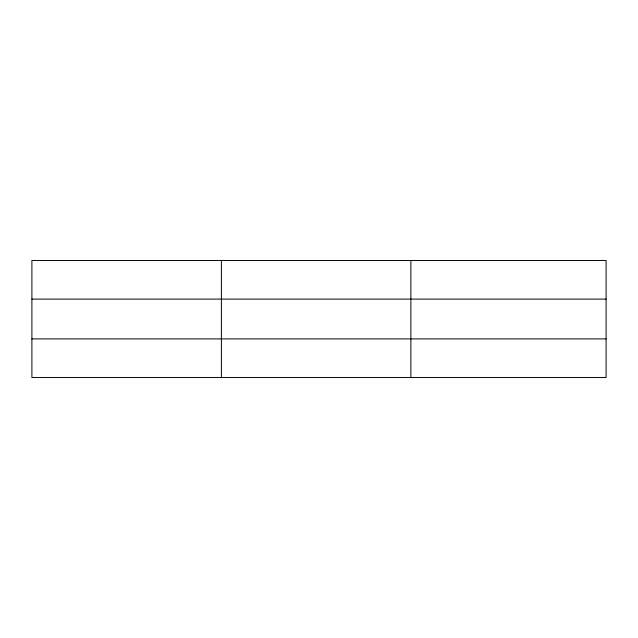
<?xml version="1.0" encoding="UTF-8"?>
<svg xmlns="http://www.w3.org/2000/svg" width="638" height="638" viewBox="0 0 638 638"><rect width="100%" height="100%" fill="white"/><g stroke="black" fill="none" stroke-linecap="round" stroke-linejoin="round"><path stroke-width="0.96" d="M221.386 377.529L221.386 260.471M410.872 377.529L410.872 260.471M606.1 338.898L606.1 377.529L31.9 377.529L31.9 260.471L606.1 260.471L606.1 338.898L31.9 338.898M31.9 299.102L606.1 299.102"/></g></svg>
